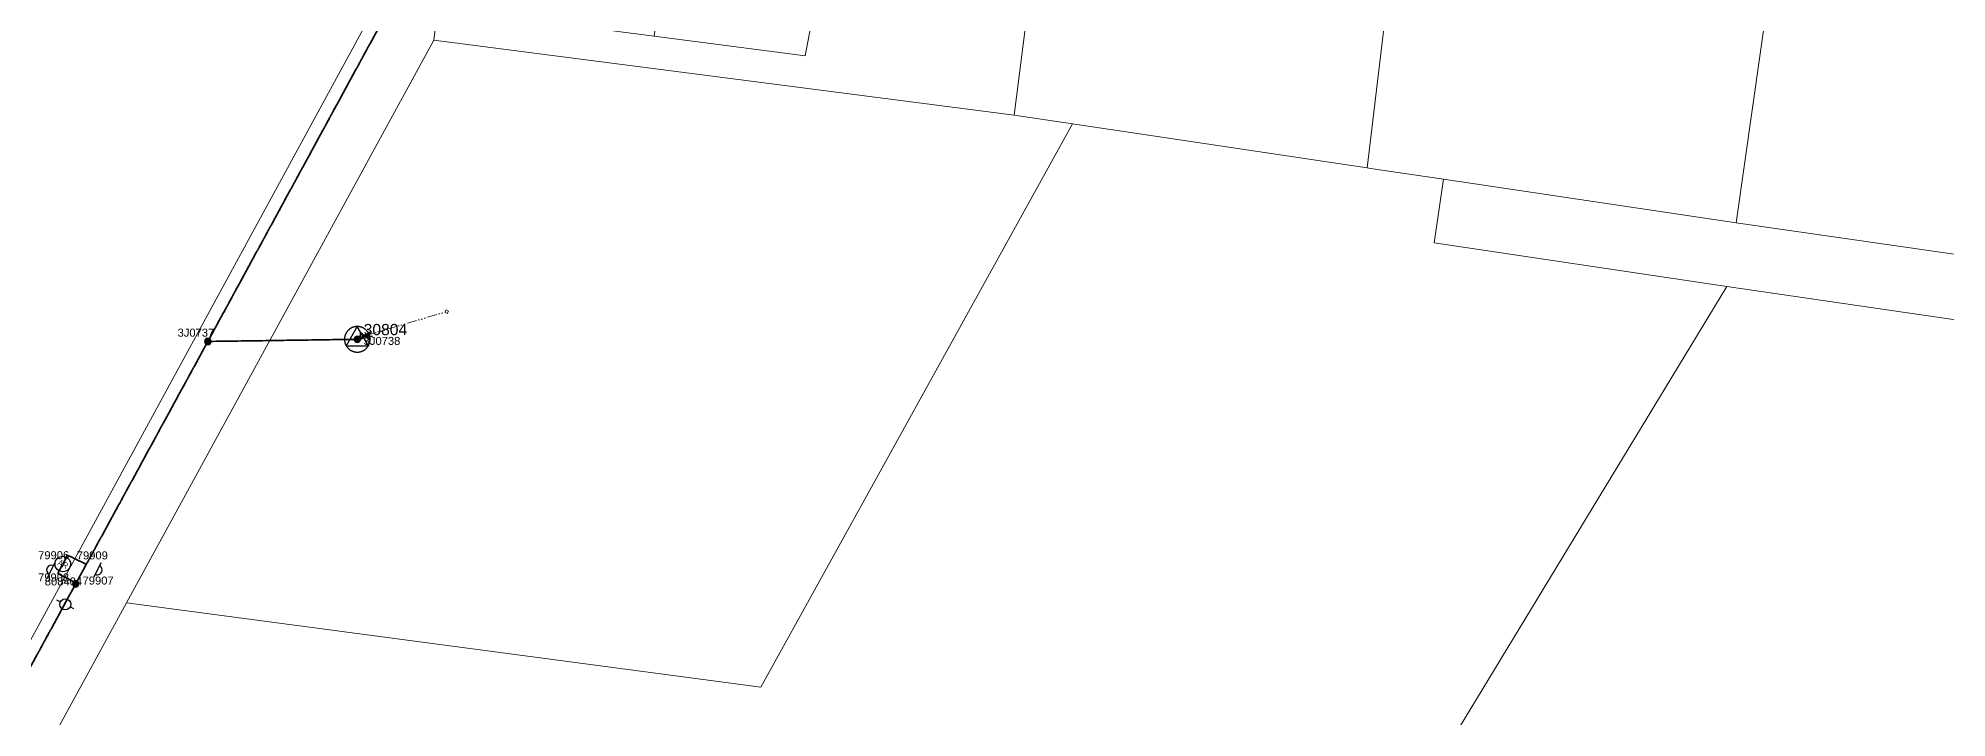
# Model space of a CAD drawing. Header units: metres. Extents: x 244561 to 254068, y 6159332 to 6162744.
# Drawn here: x 250965 to 251562, y 6160777 to 6160990 of the extents above; entities that cross this region are included whole.
import ezdxf
from ezdxf.enums import TextEntityAlignment as Align

# ---------------------------------------------------------------- set-up
doc = ezdxf.new("R2010")
doc.units = ezdxf.units.M
doc.linetypes.add('Cable Exist OH', pattern=[1, 1, 0])
doc.linetypes.add('PHANTOMX2', pattern=[6.6, 3, -0.75, 0.2, -0.75, 0.2, -0.75, 0.2, -0.75])
doc.layers.get('0').update_dxf_attribs({"color": 6})
for name, color, linetype, lineweight in [('_User_HV_Exist', 1, 'Continuous', 35), ('_User_LV_Exist', 5, 'Continuous', 35), ('Cadastre Developer_SP_NEW', 92, 'Continuous', 15), ('Cadastre Land Parcels_SP_EXT', 118, 'Continuous', 15), ('Mains_HV_EXT', 13, 'Continuous', 25), ('Mains_LV_EXT', 163, 'Continuous', 25), ('Services_SP_EXT', 42, 'PHANTOMX2', 20)]:
    doc.layers.add(name, color=color, linetype=linetype, lineweight=lineweight)
for name, color, linetype in [('Equip_LV_EXT', 7, 'Continuous'), ('Equip_SP_HV_EXT', 7, 'Continuous'), ('Sub_SP_TR_HV_LV_EXT', 7, 'Continuous'), ('SupportsOH_SP_TR_HV_LV_SL_EXT', 7, 'Continuous')]:
    doc.layers.add(name, color=color, linetype=linetype)
doc.styles.add('HVSW_LABEL', font='arial.ttf', dxfattribs={"height": 3.5})
doc.styles.add('POLE_LABEL', font='arial.ttf', dxfattribs={"height": 2})
doc.styles.get("Standard").update_dxf_attribs({"font": 'arial.ttf'})
doc.styles.add('SWITCH_LABEL', font='arial.ttf', dxfattribs={"height": 2})

# ---------------------------------------------------------------- blocks, each defined once
blk = doc.blocks.new('SUB_POLE_EXT')
at = {"flags": 128}
for points in [[(-0.05, 4), (-0.15, 4), (-0.25, 3.99), (-0.34, 3.99), (-0.44, 3.98), (-0.54, 3.96), (-0.64, 3.95), (-0.73, 3.93), (-0.83, 3.91), (-0.92, 3.89), (-1.02, 3.87), (-1.11, 3.84), (-1.21, 3.81), (-1.3, 3.78), (-1.39, 3.75), (-1.49, 3.71), (-1.58, 3.68), (-1.67, 3.64), (-1.75, 3.59), (-1.84, 3.55), (-1.93, 3.5), (-2.01, 3.46), (-2.1, 3.41), (-2.18, 3.35), (-2.26, 3.3), (-2.34, 3.24), (-2.42, 3.18), (-2.5, 3.12), (-2.58, 3.06), (-2.65, 3), (-2.72, 2.93), (-2.79, 2.86), (-2.86, 2.79), (-2.93, 2.72), (-3, 2.65), (-3.06, 2.58), (-3.12, 2.5), (-3.18, 2.42), (-3.24, 2.34), (-3.3, 2.26), (-3.35, 2.18), (-3.41, 2.1), (-3.46, 2.01), (-3.5, 1.93), (-3.55, 1.84), (-3.59, 1.75), (-3.64, 1.67), (-3.68, 1.58), (-3.71, 1.49), (-3.75, 1.39), (-3.78, 1.3), (-3.81, 1.21), (-3.84, 1.11), (-3.87, 1.02), (-3.89, 0.92), (-3.91, 0.83), (-3.93, 0.73), (-3.95, 0.64), (-3.96, 0.54), (-3.98, 0.44), (-3.99, 0.34), (-3.99, 0.25), (-4, 0.15), (-4, 0.05), (-4, -0.05), (-4, -0.15), (-3.99, -0.25), (-3.99, -0.34), (-3.98, -0.44), (-3.96, -0.54), (-3.95, -0.64), (-3.93, -0.73), (-3.91, -0.83), (-3.89, -0.92), (-3.87, -1.02), (-3.84, -1.11), (-3.81, -1.21), (-3.78, -1.3), (-3.75, -1.39), (-3.71, -1.49), (-3.68, -1.58), (-3.64, -1.67), (-3.59, -1.75), (-3.55, -1.84), (-3.5, -1.93), (-3.46, -2.01), (-3.41, -2.1), (-3.35, -2.18), (-3.3, -2.26), (-3.24, -2.34), (-3.18, -2.42), (-3.12, -2.5), (-3.06, -2.58), (-3, -2.65), (-2.93, -2.72), (-2.86, -2.79), (-2.79, -2.86), (-2.72, -2.93), (-2.65, -3), (-2.58, -3.06), (-2.5, -3.12), (-2.42, -3.18), (-2.34, -3.24), (-2.26, -3.3), (-2.18, -3.35), (-2.1, -3.41), (-2.01, -3.46), (-1.93, -3.5), (-1.84, -3.55), (-1.75, -3.59), (-1.67, -3.64), (-1.58, -3.68), (-1.49, -3.71), (-1.39, -3.75), (-1.3, -3.78), (-1.21, -3.81), (-1.11, -3.84), (-1.02, -3.87), (-0.92, -3.89), (-0.83, -3.91), (-0.73, -3.93), (-0.64, -3.95), (-0.54, -3.96), (-0.44, -3.98), (-0.34, -3.99), (-0.25, -3.99), (-0.15, -4), (-0.05, -4), (0.05, -4), (0.15, -4), (0.25, -3.99), (0.34, -3.99), (0.44, -3.98), (0.54, -3.96), (0.64, -3.95), (0.73, -3.93), (0.83, -3.91), (0.92, -3.89), (1.02, -3.87), (1.11, -3.84), (1.21, -3.81), (1.3, -3.78), (1.39, -3.75), (1.49, -3.71), (1.58, -3.68), (1.67, -3.64), (1.75, -3.59), (1.84, -3.55), (1.93, -3.5), (2.01, -3.46), (2.1, -3.41), (2.18, -3.35), (2.26, -3.3), (2.34, -3.24), (2.42, -3.18), (2.5, -3.12), (2.58, -3.06), (2.65, -3), (2.72, -2.93), (2.79, -2.86), (2.86, -2.79), (2.93, -2.72), (3, -2.65), (3.06, -2.58), (3.12, -2.5), (3.18, -2.42), (3.24, -2.34), (3.3, -2.26), (3.35, -2.18), (3.41, -2.1), (3.46, -2.01), (3.5, -1.93), (3.55, -1.84), (3.59, -1.75), (3.64, -1.67), (3.68, -1.58), (3.71, -1.49), (3.75, -1.39), (3.78, -1.3), (3.81, -1.21), (3.84, -1.11), (3.87, -1.02), (3.89, -0.92), (3.91, -0.83), (3.93, -0.73), (3.95, -0.64), (3.96, -0.54), (3.98, -0.44), (3.99, -0.34), (3.99, -0.25), (4, -0.15), (4, -0.05), (4, 0.05), (4, 0.15), (3.99, 0.25), (3.99, 0.34), (3.98, 0.44), (3.96, 0.54), (3.95, 0.64), (3.93, 0.73), (3.91, 0.83), (3.89, 0.92), (3.87, 1.02), (3.84, 1.11), (3.81, 1.21), (3.78, 1.3), (3.75, 1.39), (3.71, 1.49), (3.68, 1.58), (3.64, 1.67), (3.59, 1.75), (3.55, 1.84), (3.5, 1.93), (3.46, 2.01), (3.41, 2.1), (3.35, 2.18), (3.3, 2.26), (3.24, 2.34), (3.18, 2.42), (3.12, 2.5), (3.06, 2.58), (3, 2.65), (2.93, 2.72), (2.86, 2.79), (2.79, 2.86), (2.72, 2.93), (2.65, 3), (2.58, 3.06), (2.5, 3.12), (2.42, 3.18), (2.34, 3.24), (2.26, 3.3), (2.18, 3.35), (2.1, 3.41), (2.01, 3.46), (1.93, 3.5), (1.84, 3.55), (1.75, 3.59), (1.67, 3.64), (1.58, 3.68), (1.49, 3.71), (1.39, 3.75), (1.3, 3.78), (1.21, 3.81), (1.11, 3.84), (1.02, 3.87), (0.92, 3.89), (0.83, 3.91), (0.73, 3.93), (0.64, 3.95), (0.54, 3.96), (0.44, 3.98), (0.34, 3.99), (0.25, 3.99), (0.15, 4), (0.05, 4)], [(0, 4), (-3.46, -2), (3.46, -2)]]:
    blk.add_lwpolyline(points, close=True, dxfattribs=at)
at = {"flags": 8}
blk.add_attdef('ASSET_NUM', text='', height=2.5, dxfattribs=at).set_placement((0, 7), align=Align.MIDDLE_CENTER)
for tag, flags, p in [('STREET_CODE', 9, (-1.38, 1.45)), ('NO_PHASES', 9, (-1.38, 1.05)), ('OPERATED_BY', 9, (-1.38, 0.65)), ('MAINTAINED_BY', 9, (-1.38, 0.45)), ('ORIENTATION', 9, (-1.38, 0.25)), ('OWNED_BY', 9, (-1.38, 0.05)), ('CONSTRUCTED_VOLTAGE', 9, (-1.13, 0.75)), ('OPERATING_VOLTAGE', 9, (-1.13, 0.35)), ('STATE', 9, (-1.38, -0.35)), ('USAGE', 9, (-1.38, -0.75)), ('LEGEND', 9, (-1.38, -0.95)), ('SUBURB', 9, (-1.38, -1.15)), ('STREETNAME', 9, (-1.38, -1.35)), ('LOCATION', 9, (-1.38, -1.55)), ('NOTES', 9, (-1.38, -1.75)), ('Z', 1, (-1.38, -1.95)), ('SECONDARY_VOLTAGE', 9, (-1.13, -0.65)), ('SUBSTATION_TYPE', 9, (-1.13, -1.05))]:
    blk.add_attdef(tag, text='', height=0.1, dxfattribs=dict(flags=flags)).set_placement(p, align=Align.MIDDLE_LEFT)
blk = doc.blocks.new('LV_OH_LINKS_DISTFUSE_EXT')
for p, q in [((0, 0), (0.96, 0)), ((3.84, 0), (4.8, 0))]:
    blk.add_line(p, q)
blk.add_lwpolyline([(3.84, -1.2), (3.84, 1.2), (0.96, -1.2), (0.96, 1.2)], close=True)
at = {"flags": 9}
for tag, p in [('ACTUAL_STATUS', (0, 0)), ('CONSTRUCTED_VOLTAGE', (0, -0.2)), ('OPERATING_VOLTAGE', (0, -0.6)), ('ORIENTATION', (0, -0.8)), ('OWNED_BY', (0, -1)), ('STATE', (0, -1.2)), ('SWITCH_TYPE', (0, -1.4)), ('NO_PHASES', (0, -0.4)), ('USAGE', (0, -1.6)), ('NOTES', (0, -1.8))]:
    blk.add_attdef(tag, text='', height=0.2, dxfattribs=at).set_placement(p, align=Align.MIDDLE_LEFT)
at = {"flags": 1}
blk.add_attdef('Z', (0, 0), '', height=0.2, dxfattribs=at)
blk = doc.blocks.new('CCP_EXT')
blk.add_wipeout([(0, 0.57), (0.57, 0), (0, -0.57), (-0.57, 0)])
blk.add_lwpolyline([(-0.57, 0), (0, 0.57), (0.57, 0), (0, -0.57), (-0.57, 0)])
at = {"flags": 1}
blk.add_attdef('Z', (0, 0), '', height=0.2, dxfattribs=at)
at = {"flags": 9}
for tag, p in [('CCP_TYPE', (0, 0)), ('CONSTRUCTED_VOLTAGE', (0, -0.2)), ('OPERATING_VOLTAGE', (0, -0.6)), ('ORIENTATION', (0, -0.8)), ('OWNED_BY', (0, -1)), ('STATE', (0, -1.8)), ('NO_PHASES', (0, -0.4)), ('USAGE', (0, -1.2)), ('LEGEND', (0, -1.4)), ('LIFE_SUPPORT', (0, -1.6)), ('NOTES', (0, -2))]:
    blk.add_attdef(tag, text='', height=0.2, dxfattribs=at).set_placement(p, align=Align.MIDDLE_LEFT)
blk = doc.blocks.new('AUTO_RECLOSER_EXT')
at = {"flags": 1}
blk.add_attdef('Z', (0, 0), '', height=0.2, dxfattribs=at)
at = {"style": 'SWITCH_LABEL'}
for tag, height, flags, p in [('ASSET_NUM', 2.5, 8, (2, 2)), ('STREET_CODE', 0.2, 9, (0, -0.2))]:
    blk.add_attdef(tag, text='', height=height, dxfattribs=dict(at, flags=flags)).set_placement(p, align=Align.MIDDLE_LEFT)
at = {"flags": 9}
for tag, p in [('CONSTRUCTED_VOLTAGE', (0, -0.4)), ('OPERATING_VOLTAGE', (0, -0.8)), ('ORIENTATION', (0, -1)), ('OWNED_BY', (0, -1.2)), ('STATE', (0, -1.4)), ('STREETNAME', (0, -2.2)), ('SUBURB', (0, -2.4)), ('NO_PHASES', (0, -0.6)), ('USAGE', (0, -1.6)), ('LEGEND', (0, -1.8)), ('LOCATION', (0, -2)), ('NOTES', (0, -2.6))]:
    blk.add_attdef(tag, text='', height=0.2, dxfattribs=at).set_placement(p, align=Align.MIDDLE_LEFT)
blk.add_wipeout([(0, 2.43), (-0.3, 2.41), (-0.6, 2.35), (-0.89, 2.26), (-1.17, 2.13), (-1.42, 1.96), (-1.66, 1.77), (-1.87, 1.55), (-2.05, 1.3), (-2.19, 1.04), (-2.31, 0.75), (-2.38, 0.46), (-2.42, 0.16), (-2.42, -0.15), (-2.38, -0.45), (-2.31, -0.75), (-2.2, -1.03), (-2.05, -1.3), (-1.87, -1.54), (-1.66, -1.77), (-1.43, -1.96), (-1.17, -2.12), (-0.9, -2.25), (-0.61, -2.35), (-0.31, -2.41), (0, -2.43), (0.3, -2.41), (0.6, -2.35), (0.89, -2.26), (1.17, -2.13), (1.42, -1.96), (1.66, -1.77), (1.87, -1.55), (2.05, -1.3), (2.19, -1.04), (2.31, -0.75), (2.38, -0.46), (2.42, -0.16), (2.42, 0.15), (2.38, 0.45), (2.31, 0.75), (2.2, 1.03), (2.05, 1.3), (1.87, 1.54), (1.66, 1.77), (1.43, 1.96), (1.17, 2.12), (0.9, 2.25), (0.61, 2.35), (0.31, 2.41)])
blk.add_circle((0, 0), 2.43)
at = {"insert": (0, 0), "char_height": 2, "width": 3.6298, "attachment_point": 5}
blk.add_mtext('{\\Fisocp|c0;AR}', dxfattribs=at)
blk = doc.blocks.new('POLE_EXT')
blk.add_hatch(color=256).paths.add_polyline_path([(-1, 0, 1), (1, 0, 1)])
blk.add_lwpolyline([(-1, 0, 1), (1, 0, 1)], format="xyb", close=True)
at = {"flags": 8}
blk.add_attdef('pNumber', text='', height=2, dxfattribs=at).set_placement((2.5, 2.5), align=Align.MIDDLE_CENTER)
at = {"style": 'POLE_LABEL', "flags": 9}
for tag, p in [('STRUCTURE_PLANT_NUMBER', (1.35, 0.03)), ('STREET_CODE', (1.35, -0.2))]:
    blk.add_attdef(tag, text='', height=0.2, dxfattribs=at).set_placement(p, align=Align.MIDDLE_LEFT)
at = {"flags": 9}
for tag, p in [('OWNED_BY', (1.35, -0.4)), ('SPECIAL_USE', (1.35, -0.8)), ('STATE', (1.35, -1)), ('cLV', (1.35, -1.4)), ('hDepth', (1.35, -1.6)), ('hDia', (1.35, -1.8)), ('cHV', (1.35, -2)), ('cLinedev', (1.35, -3.4)), ('pExisting', (1.35, -3.8)), ('pFooting', (1.35, -4.4)), ('pNew', (1.35, -4.6)), ('pRelocate', (1.35, -5)), ('pRemove', (1.35, -5.2)), ('pReplace', (1.35, -5.4)), ('pStay', (1.35, -5.6)), ('pType', (1.35, -5.8)), ('cspan', (1.35, -6)), ('PARENT', (1.35, -0.6)), ('USAGE', (1.35, -1.2)), ('LBRACKET', (1.35, -2.2)), ('LExisting', (1.35, -2.4)), ('LANTNUMBER', (1.35, -2.6)), ('LOther', (1.35, -2.8)), ('LRemove', (1.35, -3)), ('LEGEND', (1.35, -3.2)), ('LOCATION', (1.35, -3.6)), ('PFNUMBER', (1.35, -4)), ('NEWPFNUMBER', (1.35, -4.2)), ('STREETNAME', (1.35, -6.2)), ('SUBURB', (1.35, -6.4)), ('OPERATED_BY', (1.36, -7.01)), ('NOTES', (1.35, -6.6)), ('MAINTAINED_BY', (1.36, -6.81))]:
    blk.add_attdef(tag, text='', height=0.2, dxfattribs=at).set_placement(p, align=Align.MIDDLE_LEFT)
at = {"flags": 1}
blk.add_attdef('Z', (1.35, -7.33), '', height=0.2, dxfattribs=at)
blk = doc.blocks.new('HV_ABS_OPEN_EXT')
at = {"ltscale": 10}
for p, q in [((7.5, 3), (7.5, 1.75)), ((7.5, -1.75), (7.5, -3))]:
    blk.add_line(p, q, dxfattribs=at)
blk.add_circle((7.5, 0), 1.75, dxfattribs=at)
at = {"style": 'HVSW_LABEL', "width": 0.9, "flags": 8}
blk.add_attdef('ASSET_NUM', text='', height=2.5, rotation=270, dxfattribs=at).set_placement((13, 0), align=Align.MIDDLE_CENTER)
at = {"flags": 1}
blk.add_attdef('Z', (0, 0), '', height=0.2, dxfattribs=at)
at = {"flags": 9}
for tag, p in [('ACTUAL_STATUS', (0, -0.4)), ('CONSTRUCTED_VOLTAGE', (0, -0.6)), ('OPERATING_VOLTAGE', (0, -1)), ('ORIENTATION', (0, -1.2)), ('OWNED_BY', (0, -1.4)), ('STATE', (0, -1.6)), ('SWITCH_TYPE', (0, -1.8)), ('STREETNAME', (0, -2.6)), ('SUBURB', (0, -2.8)), ('NO_PHASES', (0, -0.8)), ('USAGE', (0, -2)), ('LEGEND', (0, -2.2)), ('LOCATION', (0, -2.4)), ('NOTES', (0, -3))]:
    blk.add_attdef(tag, text='', height=0.2, dxfattribs=at).set_placement(p, align=Align.MIDDLE_LEFT)
at = {"style": 'HVSW_LABEL', "flags": 9}
blk.add_attdef('STREET_CODE', text='', height=0.2, dxfattribs=at).set_placement((0, -0.2), align=Align.MIDDLE_LEFT)
blk = doc.blocks.new('HV_USL_CLOSED_EXT')
at = {"layer": 'Equip_SP_HV_EXT'}
blk.add_line((4, 2.5), (4, -2.5), dxfattribs=at)
blk.add_arc((4, 0), 1.5, 270, 90, dxfattribs=at)
at = {"layer": 'Equip_SP_HV_EXT', "width": 0.9, "flags": 8}
blk.add_attdef('ASSET_NUM', text='', height=2, rotation=270, dxfattribs=at).set_placement((9.5, 0), align=Align.MIDDLE_CENTER)
at = {"layer": 'Equip_SP_HV_EXT'}
for tag, flags, p in [('ACTUAL_STATUS', 9, (0, 1.55)), ('STREET_CODE', 9, (0, 1.75)), ('CONSTRUCTED_VOLTAGE', 9, (0, 1.35)), ('NO_PHASES', 9, (0, 1.15)), ('OPERATING_VOLTAGE', 9, (0, 0.95)), ('ORIENTATION', 9, (0, 0.75)), ('OWNED_BY', 9, (0, 0.55)), ('OPERATED_BY', 9, (0, 0.35)), ('MAINTAINED_BY', 9, (0, 0.15)), ('STATE', 9, (0, -0.05)), ('Z', 1, (0, -1.85)), ('SWITCH_TYPE', 9, (0, -0.25)), ('USAGE', 9, (0, -0.45)), ('LEGEND', 9, (0, -0.65)), ('LOCATION', 9, (0, -0.85)), ('STREETNAME', 9, (0, -1.05)), ('SUBURB', 9, (0, -1.25)), ('NOTES', 9, (0, -1.45)), ('LABEL_ALIGNMENT', 9, (0, -1.65))]:
    blk.add_attdef(tag, text='', height=0.1, dxfattribs=dict(at, flags=flags)).set_placement(p, align=Align.MIDDLE_LEFT)
blk = doc.blocks.new('CONNECTOR_NODE_EXT')
h = blk.add_hatch(color=256)
edge = h.paths.add_edge_path()
edge.add_arc((0, 0), 0.5, 0, 360)
blk.add_circle((0, 0), 0.5)
at = {"flags": 1}
blk.add_attdef('Z', (0, 0), '', height=0.2, dxfattribs=at)
at = {"flags": 9}
for tag, p in [('CONNECTOR_TYPE', (0, 0)), ('CONSTRUCTED_VOLTAGE', (0, -0.2)), ('OPERATING_VOLTAGE', (0, -0.6)), ('ORIENTATION', (0, -0.8)), ('SUBTYPE', (0, -1)), ('NO_PHASES', (0, -0.4)), ('USAGE', (0, -1.2)), ('NOTES', (0, -1.4))]:
    blk.add_attdef(tag, text='', height=0.2, dxfattribs=at).set_placement(p, align=Align.MIDDLE_LEFT)

msp = doc.modelspace()

# ---------------------------------------------------------------- linework, layer by layer
at = {"layer": '_User_HV_Exist', "linetype": 'Cable Exist OH'}
for points in [[(251073.1063, 6160995.7724), (251018.2214, 6160894.9989)], [(251064.921, 6160895.67), (251018.2214, 6160894.9989)]]:
    msp.add_lwpolyline(points, dxfattribs=at)
at = {"layer": '_User_LV_Exist', "linetype": 'Cable Exist OH'}
msp.add_lwpolyline([(251067.93, 6160896.929), (251064.921, 6160895.67)], dxfattribs=at)
at = {"layer": 'Cadastre Developer_SP_NEW', "linetype": 'Continuous'}
for points in [[(251822.109, 6161293.5329), (251775.7675, 6161300.5408), (251753.0187, 6161303.109), (251556.8043, 6161330.9491), (251553.8782, 6161331.3649), (251552.3107, 6161331.5863), (251545.8176, 6161285.0721), (251537.0766, 6161223.3185), (251532.5075, 6161191.0407), (251527.911, 6161158.5652), (251523.1691, 6161125.2578), (251517.8855, 6161088.0367), (251513.6773, 6161058.3341), (251495.7917, 6160932.0952), (251496.5743, 6160931.9829), (251685.6252, 6160904.7979), (251705.6622, 6160901.8961), (251764.8923, 6160893.318), (251822.109, 6161293.5329)], [(251226.4311, 6161097.6649), (251181.2172, 6161102.1417), (251187.6678, 6161157.2612), (251182.5759, 6161157.9777), (251180.0947, 6161158.27), (251174.6192, 6161113.7024), (251157.6772, 6160990.354), (251204.8838, 6160984.2304), (251226.4311, 6161097.6649)], [(251292.7849, 6161143.3387), (251282.2785, 6161144.6944), (251230.2065, 6161151.5927), (251226.4311, 6161097.6649), (251204.8838, 6160984.2304), (251157.6772, 6160990.354), (251094.0338, 6160998.6102), (251090.5585, 6161003.1059), (251088.818, 6160989.2037), (251270.1529, 6160965.6829), (251292.7849, 6161143.3387)], [(251393.3918, 6161057.2506), (251373.5709, 6161059.8979), (251379.0619, 6161106.5764), (251381.9825, 6161131.4121), (251302.2176, 6161142.0375), (251292.7849, 6161143.3387), (251270.1529, 6160965.6829), (251288.4117, 6160962.9649), (251380.4758, 6160949.2598), (251393.3918, 6161057.2506)], [(251513.6773, 6161058.3341), (251385.953, 6161075.1248), (251389.4532, 6161104.8184), (251379.0619, 6161106.5764), (251373.5709, 6161059.8979), (251393.3918, 6161057.2506), (251380.4758, 6160949.2598), (251381.5581, 6160949.0979), (251404.354, 6160945.7058), (251495.7917, 6160932.0952), (251513.6773, 6161058.3341)]]:
    msp.add_lwpolyline(points, close=True, dxfattribs=at)
at = {"layer": 'Cadastre Land Parcels_SP_EXT', "linetype": 'Continuous'}
for points in [[(251822.109, 6161293.5329), (251775.7675, 6161300.5408), (251753.0187, 6161303.109), (251556.8043, 6161330.9491), (251553.8782, 6161331.3649), (251552.3107, 6161331.5863), (251545.8176, 6161285.0721), (251537.0766, 6161223.3185), (251532.5075, 6161191.0407), (251527.911, 6161158.5652), (251523.1691, 6161125.2578), (251517.8855, 6161088.0367), (251513.6773, 6161058.3341), (251495.7917, 6160932.0952), (251496.5743, 6160931.9829), (251685.6252, 6160904.7979), (251705.6622, 6160901.8961), (251764.8923, 6160893.318), (251822.109, 6161293.5329)], [(251226.4311, 6161097.6649), (251181.2172, 6161102.1417), (251187.6678, 6161157.2612), (251182.5759, 6161157.9777), (251180.0947, 6161158.27), (251174.6192, 6161113.7024), (251157.6772, 6160990.354), (251204.8838, 6160984.2304), (251226.4311, 6161097.6649)], [(251292.7849, 6161143.3387), (251282.2785, 6161144.6944), (251230.2065, 6161151.5927), (251226.4311, 6161097.6649), (251204.8838, 6160984.2304), (251157.6772, 6160990.354), (251094.0338, 6160998.6102), (251090.5585, 6161003.1059), (251088.818, 6160989.2037), (251270.1529, 6160965.6829), (251292.7849, 6161143.3387)], [(251393.3918, 6161057.2506), (251373.5709, 6161059.8979), (251379.0619, 6161106.5764), (251381.9825, 6161131.4121), (251302.2176, 6161142.0375), (251292.7849, 6161143.3387), (251270.1529, 6160965.6829), (251288.4117, 6160962.9649), (251380.4758, 6160949.2598), (251393.3918, 6161057.2506)], [(251513.6773, 6161058.3341), (251385.953, 6161075.1248), (251389.4532, 6161104.8184), (251379.0619, 6161106.5764), (251373.5709, 6161059.8979), (251393.3918, 6161057.2506), (251380.4758, 6160949.2598), (251381.5581, 6160949.0979), (251404.354, 6160945.7058), (251495.7917, 6160932.0952), (251513.6773, 6161058.3341)], [(250781.5983, 6160517.5522), (250804.4346, 6160528.7714), (250823.0497, 6160544.9787), (250823.3505, 6160545.5621), (251066.8038, 6160992.5633), (250928.7936, 6161010.5091), (250785.9085, 6160776.5098), (250770.4028, 6160754.97), (250688.8369, 6160649.2948), (250571.1319, 6160571.7654), (250610.333, 6160565.6046), (250631.0351, 6160531.1683), (250699.4832, 6160515.7141), (250727.2936, 6160511.6961), (250754.8185, 6160512.3703), (250781.5983, 6160517.5522)], [(251288.4117, 6160962.9649), (251270.1529, 6160965.6829), (251088.818, 6160989.2037), (250992.8352, 6160813.3188), (251191.0217, 6160786.9399), (251288.4117, 6160962.9649)], [(251492.8697, 6160912.1904), (251401.3916, 6160925.8099), (251404.354, 6160945.7058), (251381.5581, 6160949.0979), (251380.4758, 6160949.2598), (251288.4117, 6160962.9649), (251191.0217, 6160786.9399), (250992.8352, 6160813.3188), (250896.902, 6160637.8081), (251014.8325, 6160630.9504), (251311.8539, 6160613.6851), (251492.8697, 6160912.1904)], [(251664.211, 6160750.7809), (251682.9896, 6160884.469), (251492.8697, 6160912.1904), (251311.8539, 6160613.6851), (251014.8325, 6160630.9504), (250920.0445, 6160443.2752), (250886.2326, 6160376.3294), (250903.3631, 6160373.8942), (251313.8705, 6160315.5399), (251310.0866, 6160287.1302), (251337.6082, 6160275.6361), (251664.211, 6160750.7809)]]:
    msp.add_lwpolyline(points, close=True, dxfattribs=at)
at = {"layer": 'Mains_HV_EXT', "linetype": 'Cable Exist OH'}
for points in [[(251073.1063, 6160995.7724), (251018.2214, 6160894.9989)], [(251064.921, 6160895.67), (251018.2214, 6160894.9989)]]:
    msp.add_lwpolyline(points, dxfattribs=at)
at = {"layer": 'Mains_LV_EXT', "linetype": 'Cable Exist OH'}
msp.add_lwpolyline([(251067.93, 6160896.929), (251064.921, 6160895.67)], dxfattribs=at)

# ---------------------------------------------------------------- block references
at = {"layer": 'Equip_LV_EXT'}
for name, p in [('LV_OH_LINKS_DISTFUSE_EXT', (251064.921, 6160896.67)), ('CONNECTOR_NODE_EXT', (251067.93, 6160896.929))]:
    msp.add_blockref(name, p, dxfattribs=at)
at = {"layer": 'Sub_SP_TR_HV_LV_EXT'}
ref = msp.add_blockref('SUB_POLE_EXT', (251064.921, 6160895.67), dxfattribs=at)
ref.add_attrib('ASSET_NUM', '30804', dxfattribs={"layer": '0', "height": 3.5}).set_placement((251066.921, 6160895.92), align=Align.BOTTOM_LEFT)
at = {"layer": 'SupportsOH_SP_TR_HV_LV_SL_EXT'}
ref = msp.add_blockref('POLE_EXT', (251018.2214, 6160894.9989), dxfattribs=at)
ref.add_attrib('ASSET_NUM', '3J0737', dxfattribs={"layer": '0', "height": 2.5, "style": 'POLE_LABEL'}).set_placement((251020.2214, 6160895.7489), align=Align.BOTTOM_RIGHT)
ref = msp.add_blockref('POLE_EXT', (251064.921, 6160895.67), dxfattribs=at)
ref.add_attrib('ASSET_NUM', '3J0738', dxfattribs={"layer": '0', "height": 2.5, "style": 'POLE_LABEL'}).set_placement((251066.921, 6160896.42), align=Align.TOP_LEFT)

# ---------------------------------------------------------------- next in the draw order: block references
at = {"layer": 'Equip_SP_HV_EXT'}
ref = msp.add_blockref('AUTO_RECLOSER_EXT', (250972.8985, 6160825.4515), dxfattribs=dict(at, rotation=332.220494803497))
ref.add_attrib('ASSET_NUM', '79906', dxfattribs={"layer": '0', "height": 2.5, "style": 'SWITCH_LABEL'}).set_placement((250974.8985, 6160826.2015), align=Align.BOTTOM_RIGHT)
at = {"layer": 'Services_SP_EXT', "rotation": 15.36918359881637}
msp.add_blockref('CCP_EXT', (251092.848, 6160904.311), dxfattribs=at)

# ---------------------------------------------------------------- next in the draw order: linework, layer by layer
at = {"layer": '_User_HV_Exist', "linetype": 'Cable Exist OH'}
for points in [[(250976.9896, 6160819.3544), (251018.2214, 6160894.9989)], [(250980.1245, 6160825.3871), (250974.3099, 6160828.2527), (250972.9208, 6160825.3849)], [(250977.0785, 6160819.5256), (250971.3413, 6160822.4376), (250972.7872, 6160825.3394)], [(250882.3333, 6160645.5849), (250976.9897, 6160819.3544)]]:
    msp.add_lwpolyline(points, dxfattribs=at)
at = {"layer": 'Cadastre Developer_SP_NEW', "linetype": 'Continuous'}
for points in [[(250781.5983, 6160517.5522), (250804.4346, 6160528.7714), (250823.0497, 6160544.9787), (250823.3505, 6160545.5621), (251066.8038, 6160992.5633), (250928.7936, 6161010.5091), (250785.9085, 6160776.5098), (250770.4028, 6160754.97), (250688.8369, 6160649.2948), (250571.1319, 6160571.7654), (250610.333, 6160565.6046), (250631.0351, 6160531.1683), (250699.4832, 6160515.7141), (250727.2936, 6160511.6961), (250754.8185, 6160512.3703), (250781.5983, 6160517.5522)], [(251288.4117, 6160962.9649), (251270.1529, 6160965.6829), (251088.818, 6160989.2037), (250992.8352, 6160813.3188), (251191.0217, 6160786.9399), (251288.4117, 6160962.9649)], [(251492.8697, 6160912.1904), (251401.3916, 6160925.8099), (251404.354, 6160945.7058), (251381.5581, 6160949.0979), (251380.4758, 6160949.2598), (251288.4117, 6160962.9649), (251191.0217, 6160786.9399), (250992.8352, 6160813.3188), (250896.902, 6160637.8081), (251014.8325, 6160630.9504), (251311.8539, 6160613.6851), (251492.8697, 6160912.1904)], [(251664.211, 6160750.7809), (251682.9896, 6160884.469), (251492.8697, 6160912.1904), (251311.8539, 6160613.6851), (251014.8325, 6160630.9504), (250920.0445, 6160443.2752), (250886.2326, 6160376.3294), (250903.3631, 6160373.8942), (251313.8705, 6160315.5399), (251310.0866, 6160287.1302), (251337.6082, 6160275.6361), (251664.211, 6160750.7809)]]:
    msp.add_lwpolyline(points, close=True, dxfattribs=at)
at = {"layer": 'Mains_HV_EXT', "linetype": 'Cable Exist OH'}
for points in [[(250976.9896, 6160819.3544), (251018.2214, 6160894.9989)], [(250980.1245, 6160825.3871), (250974.3099, 6160828.2527), (250972.9208, 6160825.3849)], [(250977.0785, 6160819.5256), (250971.3413, 6160822.4376), (250972.7872, 6160825.3394)], [(250882.3333, 6160645.5849), (250976.9897, 6160819.3544)]]:
    msp.add_lwpolyline(points, dxfattribs=at)
at = {"layer": 'Services_SP_EXT'}
msp.add_lwpolyline([(251067.93, 6160896.929), (251092.848, 6160904.311)], dxfattribs=at)

# ---------------------------------------------------------------- next in the draw order: block references
at = {"layer": 'Equip_SP_HV_EXT'}
ref = msp.add_blockref('HV_USL_CLOSED_EXT', (250972.8898, 6160821.7511), dxfattribs=dict(at, rotation=153.1186383021855))
ref.add_attrib('ASSET_NUM', '79908', dxfattribs={"layer": '0', "height": 2.5}).set_placement((250974.8898, 6160822.5011), align=Align.TOP_RIGHT)
ref = msp.add_blockref('HV_USL_CLOSED_EXT', (250980.1245, 6160825.3871), dxfattribs=dict(at, rotation=333.1186377282209))
ref.add_attrib('ASSET_NUM', '79909', dxfattribs={"layer": '0', "height": 2.5}).set_placement((250982.1245, 6160826.1371), align=Align.BOTTOM_CENTER)
ref = msp.add_blockref('HV_ABS_OPEN_EXT', (250977.0785, 6160819.5256), dxfattribs=dict(at, rotation=243.1186378840829))
ref.add_attrib('ASSET_NUM', '79907', dxfattribs={"layer": '0', "height": 2.5}).set_placement((250979.0785, 6160820.2756), align=Align.MIDDLE_LEFT)
at = {"layer": 'SupportsOH_SP_TR_HV_LV_SL_EXT'}
ref = msp.add_blockref('POLE_EXT', (250976.9366, 6160819.2505), dxfattribs=at)
ref.add_attrib('ASSET_NUM', '808404', dxfattribs={"layer": '0', "height": 2.5, "style": 'POLE_LABEL'}).set_placement((250978.9366, 6160820.0005), align=Align.MIDDLE_RIGHT)

doc.saveas('drawing.dxf')
